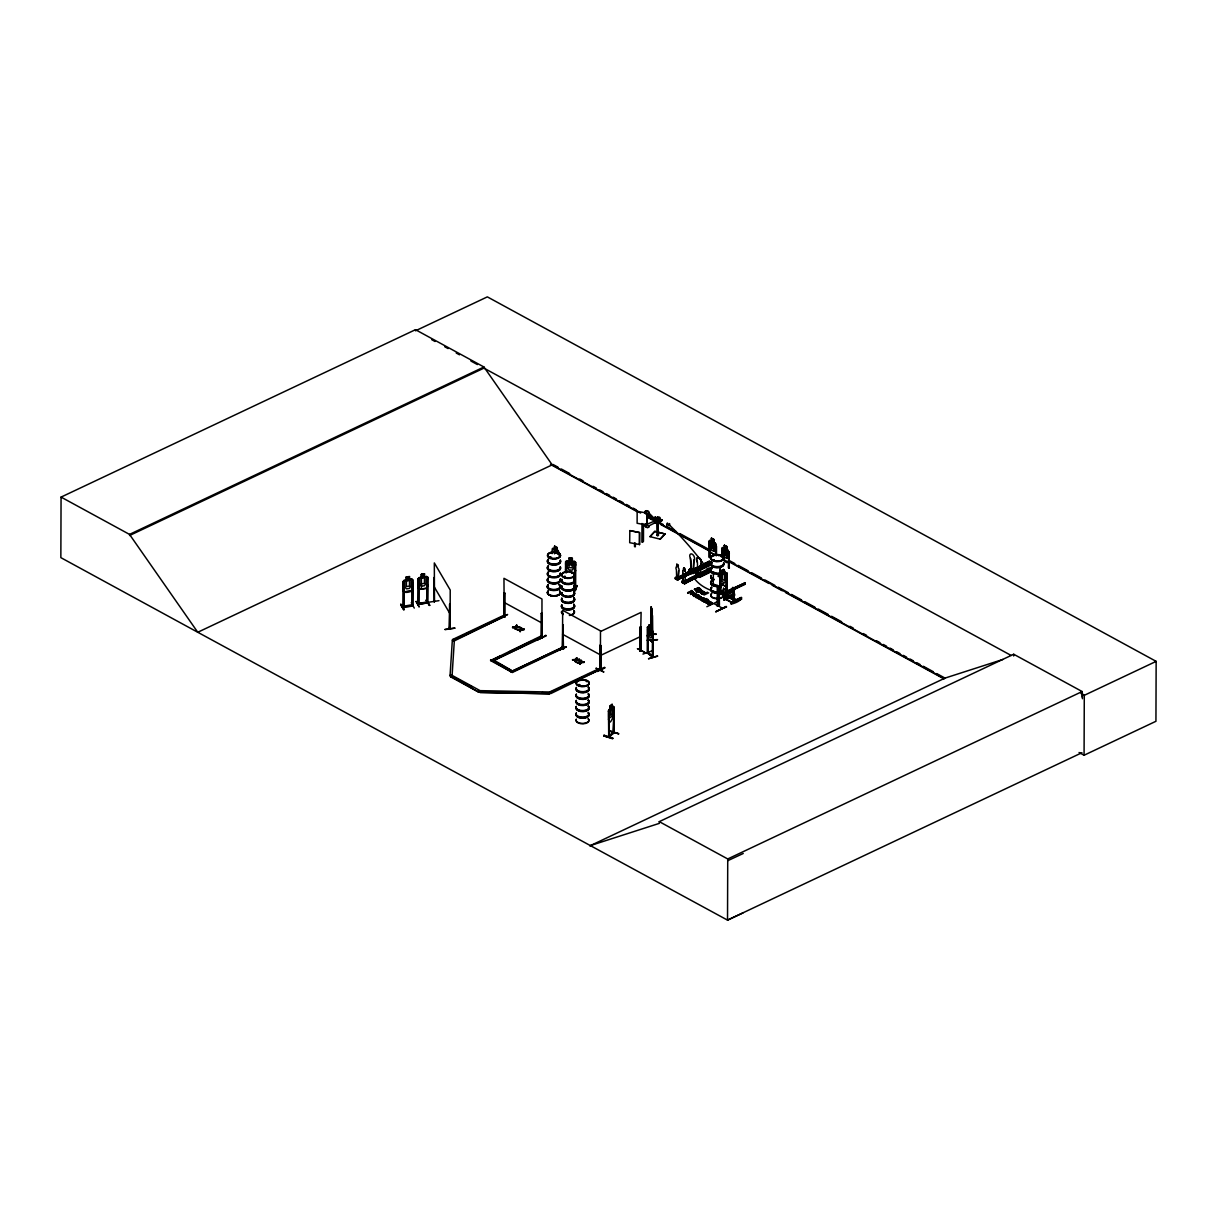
<?xml version="1.0" encoding="UTF-8"?>
<svg xmlns="http://www.w3.org/2000/svg" width="1217" height="1217" viewBox="0 0 1217 1217"><rect width="100%" height="100%" fill="white"/><g stroke="black" fill="none" stroke-linecap="round" stroke-linejoin="round"><path stroke-width="1.5" d="M640.598 513.042L552.199 464.864L483.94 367.002L415.484 329.685L61.063 497.099L60.85 557.645L197.869 632.323M743.024 912.902L727.523 920.128L197.762 632.262L129.519 534.4L61.063 497.099M400.652 604.651C410.631 620.579 394.232 593.409 404.135 609.185M403.861 606.416C398.917 606.538 411.376 607.359 412.654 605.549M412.882 580.007L411.696 579.079L412.882 580.007L412.639 605.747L402.888 607.237L402.842 606.112M403.116 589.363L403.116 581.452L406.326 579.946L406.326 576.995L406.326 579.946L404.789 581.254L404.774 586.761L406.402 588.876L409.46 588.419L411.103 585.818L411.133 580.311L409.49 579.566L409.612 576.508L406.295 576.934M403.694 607.131L403.74 582.913L403.831 607.1M411.285 602.628L414.282 608.089M412.761 604.849L411.635 605.899L412.517 604.651M411.863 605.883L411.726 581.726L412.73 581.772L412.746 605.731M415.484 329.685L415.484 330.811L487.348 296.872L1156.15 661.363L1155.937 721.285L1084.073 755.24L1079.068 752.502M416.108 601.472L419.226 606.994L416.184 601.426M418.678 603.556L417.644 604.377L427.623 602.856M421.386 589.15L421.401 574.333L424.566 573.77L424.49 576.888L426.117 577.619L426.102 583.126L424.459 585.727L421.386 586.183L419.759 584.069L419.774 578.562L421.417 577.345L417.994 578.744L417.75 604.545L417.979 603.662L426.528 602.4M418.1 578.76L418.009 586.716L419.013 589.5M418.739 580.25L418.694 604.469L418.846 580.418L417.842 580.387L418.846 580.418M421.31 577.254L421.325 574.318M427.73 602.156L426.848 602.324C427.015 604.803 425.676 601 427.623 601.974M426.711 579.033L427.715 579.079L426.711 579.033L426.848 603.191M427.608 578.896L427.563 603.115L427.836 577.269L424.596 576.767M428.993 602.187L438.972 600.666M429.205 605.473L426.163 599.905L429.738 605.336M434.119 601.959L433.921 577.527M444.95 629.387L455.097 628.094L445.118 629.645M449.545 604.18L449.362 628.155L450.153 628.581L450.214 590.017L434.317 562.923L434.499 601.959M449.894 604.119L449.438 628.215M471.846 686.905L450.031 675.329L452.055 675.359L480.091 690.648L549.597 692.001L600.377 668.011L601.761 668.757L550.982 693.492L542.082 692.595M450.579 676.819L452.055 675.359L450.579 676.819L478.616 692.093L513.909 692.047M505.146 616.106L454.367 640.096L452.344 640.051L454.367 640.842L505.146 616.106L503.762 615.346L452.983 639.336L454.367 640.842L452.983 639.336M478.616 692.093L450.579 676.059M480.015 692.427L549.536 693.766L480.015 692.427L480.091 690.648L478.616 691.347M563.41 648.129L512.372 672.453L490.603 660.588L541.382 635.852L542.767 637.358L493.676 660.542M491.987 661.348L542.767 636.613M504.173 592.74L504.538 617.232L504.812 593.09L503.899 592.877L504.812 593.09M504.553 616.35L503.732 615.954L504.447 617.232L504.553 593.211M507.611 614.448L500.05 618.403M512.372 672.453L490.603 659.842M512.463 671.008L493.463 659.888M515.78 626.709L515.643 627.546L512.57 627.516L515.78 626.709L516.632 625.127L516.51 627.181L519.553 626.725L516.51 627.181M513.102 627.805L512.57 627.014M519.553 626.725L516.388 627.014L514.958 628.809L516.632 625.127M515.536 629.128L516.388 627.014M517.195 629.524L520.268 630.071L517.195 629.524L520.404 629.235L521.256 627.653L521.135 629.691L524.177 629.25L521.135 629.691M524.177 629.25L521.013 629.539L520.161 631.653L520.268 629.569M520.161 631.653L521.013 629.539M517.195 630.026L520.404 629.235M520.404 629.737L521.256 627.653M542.097 637.404L541.093 637.191L542.097 637.434L541.535 613.109L541.185 637.282L541.915 637.602L541.976 599.023L503.96 578.303L504.234 616.715M541.535 613.109L541.565 637.1M541.808 637.602L541.109 636.293L541.915 636.719M545.825 635.228C537.397 641.146 529.623 642.576 546.22 635.913M601.761 668.757L549.597 692.747L558.055 688.746M552.229 548.776L552.199 553.613L552.974 548.122L558.39 551.179M554.572 548.989L554.587 546.053L556.914 547.315L557.918 551.986M554.541 553.826L554.556 550.16L556.747 551.347M554.587 546.053L554.556 549.171L553.385 549.521M556.762 547.422L556.914 550.267M558.801 650.045L566.301 646.805M559.227 555.758L558.42 551.088M561.767 647.718L510.988 671.708L561.767 647.718L563.03 648.311M600.681 631.014L562.665 610.295L562.452 648.859L562.878 624.732L563.517 649.102L562.71 647.794M563.015 649.178L563.258 625.219M565.494 572.659L565.601 561.645L566.681 560.687L574.53 561.372L575.717 562.528L575.626 588.283L575.671 587.187L574.485 587.552M565.707 561.691L566.681 572.477L565.57 569.541M566.361 646.912L558.74 650.426L565.966 646.699M566.422 572.735L566.513 563.334L565.586 563.258M572.355 561.189L572.355 558.238L568.963 557.995L569.069 561.052L567.381 561.889L567.365 567.381L569.039 569.891L572.188 570.18L573.876 567.959L573.907 562.467L572.218 561.326L572.249 558.314L569.084 558.101M572.553 659.705L575.641 660.253L572.553 659.705L575.763 659.401L576.615 657.819L576.508 659.873L579.551 659.416L576.508 659.873M575.382 590.793L577.025 585.56L574.896 590.351M579.551 659.416L576.386 659.72L575.519 661.82L575.641 659.751M575.519 661.82L576.386 659.72M572.553 660.207L575.763 659.401M576.493 585.575L574.82 590.793L577.071 585.62M575.763 659.903L576.615 657.819M580.387 661.926L580.266 662.763L577.177 662.717L580.387 661.926L581.239 660.344L581.133 662.398L584.175 661.942L581.133 662.398M577.725 663.022L577.177 662.231M584.175 661.942L581.011 662.231L580.144 664.345L580.266 662.261L577.725 662.52M580.144 664.345L581.011 662.231M577.177 662.717L580.387 662.428L581.239 660.344M599.89 669.274L600.24 645.101L601.122 645.771L601.122 669.746L600.179 645.968L601.122 645.771M600.24 645.101L600.148 669.867M600.407 670.065L600.483 631.532L641.116 612.349L640.279 651.247L640.446 650.334M601.122 669.746L600.59 654.457M596.178 668.224L603.678 671.875M604.058 735.235L612.881 738.05M604.088 735.174L603.784 735.92L612.851 738.445M596.954 671.343L604.59 667.281M613.961 732.604L608.317 737L609.23 735.859M608.333 711.26C609.717 704.826 605.929 735.768 613.931 714.82M608.5 711.276L608.713 737.152L609.321 710.515L610.189 705.799L612.136 704.369L612.06 707.473L613.353 706.453M608.819 737.076L608.789 713.132M608.759 736.62L608.987 712.63M609.717 731.219L618.814 733.851L610.006 730.93M610.28 705.83L610.341 708.842L609.108 709.8L613.277 706.301L613.9 707.001L613.642 733.197L613.809 732.254M612.029 704.339L612.866 713.192L611.923 716.281L610.204 717.65L609.291 716.022M613.961 706.925L613.338 733.106L613.976 708.69L614.22 732.771M618.51 733.592L609.763 731.098M639.503 544.531L629.691 542.706L629.813 530.612L639.549 532.544L639.503 544.531L639.549 532.544L629.813 530.612M634.544 546.676L634.559 542.934M635.35 546.829L635.365 543.086M646.927 525.09L637.115 523.264L637.16 511.277L646.972 513.102L646.851 525.196L646.972 513.102M637.769 648.646L644.523 652.206M640.416 651.186L640.127 627.105L641.055 626.907L640.127 627.105M640.218 651.247L640.37 627.242M640.811 626.77L641.055 650.897M641.907 542.219L641.983 523.493M642.728 542.371L642.789 523.645M642.956 654.077L651.795 650.958M643.458 541.413L643.519 524.573M651.065 629.098L652.875 631.623L652.784 657.393L647.231 652.905L647.87 653.377L647.703 628.87L648.205 653.255M648.174 653.286L648.174 638.484M648.524 658.732L657.439 655.948M650 536.667L654.852 531.373L665.06 533.989L660.207 539.161L650 536.667L654.852 531.373M650.776 629.204L650.989 608.5L652.008 612.592M650.897 629.676L651.201 609.839M651.734 611.406L651.186 606.735L651.293 609.671M651.247 629.661L651.323 611.223M651.414 610.006L651.308 606.72M651.749 608.454L651.582 620.29L650.958 615.467M652.084 634.346L652.023 612.516M652.784 657.393L652.388 615.406L652.449 634.331M652.236 656.997L652.601 640.248M652.479 655.917L653.088 657.286L653.118 633.281L652.312 632.962L653.118 633.281M654.868 520.009L654.883 516.951L656.587 519.765M655.522 520.176L655.537 517.119L655.674 518.868M652.647 634.559L656.1 633.844L652.571 634.24M658.062 520.511L658.367 535.48L657.393 535.647L657.089 522.489M657.393 535.647L657.439 521.165L658.412 520.998M659.675 519.537L659.69 517.423L657.591 516.906L657.576 519.035L655.674 518.244M657.439 639.594L647.094 640.248L657.499 639.792M658.367 535.48L658.062 522.321M654.868 523.067L662.078 520.42L654.868 523.067L657.88 521.454L658.564 518.609L655.78 518.822L657.88 519.34M658.564 520.724L658.564 518.609M657.88 521.454L659.918 519.279L662.078 519.796L655.522 523.234L658.99 520.268L659.69 517.423M1082.141 697.113L1082.156 691.545L1013.7 654.244L659.279 821.642L659.264 823.392L590.595 845.511M660.207 539.161L665.06 533.867M677.321 576.98C676.85 578.714 679.025 578.866 675.329 577.497L675.496 578.866L689.218 572.37M676.165 578.775L676.287 576.964L679.116 578.105L679.116 579.14L676.698 577.862M677.458 577.314L676.667 577.74L676.409 569.739A2.312 1.384 64.2 0 1 676.652 566.833L676.774 564.232L678.234 565.251M676.88 564.171L676.652 566.833M679.116 578.105L677.534 579.505L675.329 577.497M683.482 580.524L682.113 581.194L682.752 582.821L696.367 576.234L682.265 582.578M682.113 581.194L684.319 583.202L685.703 581.696L685.886 582.837M682.935 582.471L682.95 580.722C685.43 581.361 683.102 581.102 684.091 580.692M683.056 582.411L683.072 580.661M683.437 568.369L683.437 570.53L684.137 567.67M683.969 580.737L683.68 582.852L683.984 580.707L683.3 581.498M684.319 582.365L684.699 583.841L684.045 583.369L698.117 576.736L684.639 583.825M683.482 581.467L685.004 582.228L685.46 574.652A2.312 1.384 64.2 0 0 685.141 571.321L684.243 567.791M685.703 582.532L685.703 581.696M689.674 592.527L687.666 592.968L691.697 590.564L693.142 592.268L689.674 592.527L692.579 593.044L693.371 592.238L692.154 591.279M688.168 593.242L687.681 592.466M675.633 578.973L688.928 571.747L691.499 573.587L690.876 572.994L677.063 579.703L691.332 573.04M688.989 569.693L691.347 568.856L688.989 569.693L689.4 571.884L708.416 562.802M689.263 569.845L689.263 571.092L692.306 572.72L692.321 571.473L694.39 570.469L694.664 572.188C687.255 569.13 692.777 568.811 690.45 558.375A3.484 2.069 64.2 0 1 690.465 554.131A3.484 2.069 64.2 0 1 693.857 555.941A3.484 2.069 64.2 0 1 693.842 560.185L693.31 571.473L693.842 560.185M689.415 578.699L690.8 577.816L693.203 579.109M690.13 592.314L692.671 591.842L691.697 591.066L687.666 592.968M690.237 571.61L690.252 568.993L694.375 571.716L694.39 570.469M694.435 594.139C687.377 594.368 694.42 593.835 693.507 592.573M691.286 569.221C690.511 575.382 692.96 567.274 691.454 569.145M691.743 591.553L691.697 590.564M691.819 579.764L689.415 578.486M692.032 577.223L694.435 578.714L692.032 577.223L693.401 576.569L695.805 578.06L693.401 576.569M692.321 571.473L692.823 573.694L711.595 564.642M693.112 593.744L694.983 593.896L693.979 593.333M694.329 576.113L696.732 577.603L694.329 576.113L695.713 575.443L698.117 576.736M695.074 588.785C697.25 592.466 696.428 588.693 697.98 588.146A1.749 0.898 0.2 0 1 698.969 588.252L700.414 589.211L697.721 588.1L697.615 590.671L694.405 589.591L695.074 588.785L697.265 589.819L696.656 588.313L697.98 587.644A1.749 0.898 0.2 0 1 698.969 587.75C701.418 589.058 703.456 592.922 698.588 592.162C695.379 591.401 705.571 591.568 700.383 589.849M696.337 576.25L695.713 575.443M700.247 575.093L700.779 563.806A3.484 2.069 64.2 0 0 700.794 559.561A3.484 2.069 64.2 0 0 697.402 557.751A3.484 2.069 64.2 0 0 697.387 561.995L697.843 573.8L697.843 572.401L695.774 573.39L696.215 575.611L711.808 568.141M697.828 591.553C692.564 593.531 701.813 587.446 700.383 590.351M695.774 573.39L696.048 574.789L699.09 576.417L699.09 575.169L701.175 574.165L701.448 575.884L697.737 572.979M696.58 597.79C693.386 597.608 700.931 593.455 699.151 596.573M697.204 572.598L697.204 575.23L697.022 572.69L698.954 573.268M697.478 595.174L699.562 595.874M697.904 594.976L698.269 596.102L696.322 597.091L697.037 597.577M698.239 591.356L701.266 590.701L699.958 590.047L698.421 591.599L701.251 591.203L699.958 590.549M699.836 598.84C694.375 597.228 706.088 597.486 698.954 596.421C695.713 598.673 700.627 599.89 698.649 596.969M699.151 596.087L699.03 597.288L700.52 598.095M698.223 595.143L699.562 595.493M699.273 599.099L699.836 598.338M699.09 575.169L699.638 577.39L711.565 571.625M699.334 596.862C701.89 595.752 701.585 599.89 700.536 597.593L699.03 596.786L700.536 597.593M701.175 574.165L701.159 575.413L698.01 573.755M702.118 594.048L701.646 593.288L702.118 594.048L704.673 592.664L702.559 591.31L704.613 591.873L701.646 593.288M701.753 600.468L702.331 599.707L700.247 599.798A1.597 0.806 0.2 0 1 700.186 599.236L702.468 598.308L704.445 599.205M711.793 562.695L709.389 561.417L699.942 565.966L703.548 567.883L699.942 565.662L702.011 564.658L705.617 566.574A496.734 414.084 -55.5 0 0 669.441 524.983M702.376 593.44L703.228 592.542L702.376 593.44L700.307 592.375L703.958 592.131L702.528 591.295M702.787 594.413L707.473 592.192M703.426 601.533C702.939 602.019 711.002 598.962 706.773 599.814C693.568 603.875 713.253 597.349 704.324 598.901M701.646 593.79L700.566 592.512L703.624 592.344M703.837 598.962C707.381 598.308 697.295 598.095 702.315 600.194M703.867 563.775L707.457 565.996L703.867 563.775L705.936 562.771L709.541 565.007L705.936 562.771M703.974 595.052L708.659 592.831M704.232 601.989L703.167 600.818L706.423 599.616M705.115 599.829L704.749 598.703M705.069 598.87L706.408 599.22M706.727 569.343L710.332 571.579L706.727 569.343L708.796 568.354L711.2 569.632M706.849 606.72L717.406 601.639M707.32 562.102L710.926 564.338L707.32 562.102L709.389 561.098L711.793 562.376A6.602 3.347 0.2 0 0 716.189 567.381A6.602 3.347 0.2 0 0 723.689 563.334M707.746 603.906L710.758 601.989L712.356 603.434L709.481 604.864L711.793 603.008L707.746 603.906L711.245 602.248M707.792 600.346L707.777 599.312M708.796 568.354L711.2 569.936M709.176 557.432L709.131 540.957L710.043 540.333C713.618 544.318 710.485 532.848 711.549 541.337L710.454 541.641L710.439 547.148L711.595 550.145L713.786 551.331L714.957 549.612L714.972 544.105L713.816 542.493L713.907 539.481L711.473 538.249L713.907 539.481M709.283 541.002L710.028 552.153L715.413 555.074M709.435 557.295L709.481 542.554M709.815 557.782L709.876 543.025M710.089 557.645L710.12 546.585M713.192 583.993L713.39 571.929L720.525 575.808L720.479 587.796L713.192 583.993L720.479 587.796M713.725 542.523L713.74 539.572M714.075 603.678L722.381 608.135M716.113 552.701L715.383 555.241L715.87 545.977M715.824 555.195L715.839 551.514M726.503 607.1C724.328 607.283 703.411 617.977 726.138 606.431M716.22 555.682L715.398 543.345L716.144 544.805M716.478 555.545L716.509 546.327L715.596 546.114M717.209 605.853L717.285 585.255M717.878 585.575L717.802 606.233L719.384 605.488L719.353 586.761M718.745 586.427L719.277 605.473L717.102 605.853L717.102 604.362L719.384 603.982L718.699 603.602M718.791 576.691L718.791 575.078M719.49 577.025L719.49 575.458L717.908 576.219M726.245 572.69L727.249 572.918L727.234 596.923L719.688 593.242L719.749 591.249L720.89 593.47L720.844 591.477L719.688 591.249L719.688 593.242L726.808 597.121L726.245 572.69L726.169 596.665M720.099 593.044L720.114 591.051M720.312 587.872L720.525 575.808M722.061 557.067L722.077 547.939L724.419 548.167L724.434 545.216L724.419 548.35M722.137 555.88L722.153 548.015M722.366 569.799L722.366 572.751L719.856 572.431L720.631 583.628L726.123 586.609L726.929 584.114M722.715 557.416L722.35 549.567M724.815 592.998C721.757 593.653 726.777 591.918 724.815 595.493L723.37 595.569C750.174 578.09 720.281 604.499 723.476 592.633L745.032 582.852L745.032 584.343L723.841 594.292M724.343 600.027L734.52 595.28L734.536 593.79L724.343 598.612L724.374 600.087L723.978 598.125L731.721 602.369L724.009 598.308M723.963 595.889L723.476 592.633L723.872 594.337M724.009 599.844L724.191 598.019M724.267 595.25L724.221 592.679L724.252 595.509M724.708 595.448L724.723 592.938M724.632 570.94L725.606 581.102L724.434 582.821L722.244 581.635L721.088 578.638L721.103 573.131L722.274 572.781C720.099 567.183 726.792 570.819 724.465 573.983L726.108 574.789L720.647 571.899M726.443 594.489L727.234 594.93L726.093 594.702L726.017 596.695L726.519 585.453M726.762 584.099L726.792 576.234M729.074 568.217L729.013 551.773L726.762 549.445L726.777 546.494L724.343 545.262M728.42 567.867L728.74 552.99L729.333 568.096M659.279 821.642L727.736 858.959L727.523 920.128L1081.943 752.715M728.679 567.746L728.937 551.803M731.098 603.754L731.113 602.248L741.259 597.456L741.655 599.175C717.391 607.892 742.583 602.947 741.259 597.456L731.143 602.309M731.493 603.967L731.508 602.217M733.288 587.628L732.467 587.613L733.258 599.114L732.436 599.099L732.893 587.415L733.288 599.525L734.018 588.054L734.049 599.54M745.032 584.343L744.637 582.639M1013.685 655.993L1013.7 654.244M1082.415 698.725L1082.445 693.158M1084.073 755.24L1084.286 695.318L1080.97 693.492M719.795 587.628L720.464 593.531L720.829 584.175M719.856 578.425L720.236 569.069L720.905 573.131M720.145 583.795L720.783 593.379M720.205 574.591L720.236 569.069M720.464 593.531L719.916 569.221M656.967 522.443L657.104 520.937L659.431 521.5L659.295 523.006L656.967 522.443L659.295 523.006M678.675 570.956L678.219 578.531L678.675 570.956A2.312 1.384 64.2 0 0 678.249 567.685L678.341 565.205M450.031 676.074L452.344 640.051M452.055 676.12L454.367 640.096M549.536 693.766L549.597 692.001M651.384 608.683L651.278 607.663M651.977 624.427L650.715 616.913M667.753 523.888C667.555 520.739 665.669 526.991 667.494 524.846M651.399 608.409L651.536 609.687M690.282 570.028L691.971 569.237M697.067 573.633L698.908 572.796L697.387 573.755M683.117 581.239L683.193 573.435A2.312 1.384 64.2 0 1 683.543 570.469M613.216 718.121L613.764 714.835M603.784 735.889L612.577 738.765M685.095 582.182L683.102 581.102M697.828 573.572L698.391 572.766M698.299 572.796L698.467 573.283M652.86 639.534L652.129 641.998L647.916 638.469L647.414 635.107L647.87 638.529M645.208 513.102A2.312 1.81 43.2 0 1 646.805 510.699A2.312 1.81 43.2 0 1 649.209 513.468L655.917 520.328L649.087 513.604A2.312 1.81 43.2 0 0 646.683 510.836A2.312 1.81 43.2 0 0 645.086 513.239M728.253 562.254C729.728 554.237 730.002 568.765 722.852 559.227M690.541 578.79L691.53 578.425M690.541 578.623L692.077 578.638M701.677 565.692L703.061 566.681L703.806 565.586M708.4 569.799L709.891 569.252L710.561 570.119M710.728 569.571C708.188 572.401 708.416 566.879 710.728 569.83M676.53 577.679L677.184 577.01M575.611 564.292L574.683 564.216L574.546 587.994M719.825 580.326L720.54 583.658L726.032 586.655L726.853 584.054M549.932 556.96C551.362 556.99 549.597 558.207 550.312 556.823M558.238 554.131L557.797 554.161M558.466 553.857L557.782 553.446M563.608 576.706L565.312 576.508L564.718 577.177M564.034 577.284L565.433 577.132L564.749 576.265M571.518 573.298L572.583 573.177L571.807 573.435M579.977 685.141L578.181 684.867M578.486 684.715L578.09 685.217M579.368 685.399L579.109 684.456M586.822 681.626L586.32 681.55M713.132 559.668L714.06 560.276M720.844 556.291L721.514 556.762M434.028 601.107L434.484 600.97M450.107 627.653L449.392 627.242L450.107 628.535M574.515 561.433L575.717 562.528M574.5 573.329L575.687 570.438M426.711 588.343L427.806 585.194L426.711 588.343L418.998 589.484M691.028 570.043L690.45 558.375M403.633 609.732L400.697 604.59M658.443 517.833L659.158 518.29M514.958 628.809L515.643 627.546M516.51 626.679L517.195 625.447M519.583 631.334L520.268 630.071M521.135 629.204L521.819 627.957M574.941 661.5L575.641 660.253M576.508 659.371L577.193 658.138M579.566 664.026L580.266 662.763M581.133 661.896L581.817 660.648M504.812 616.228L503.823 615.969M563.501 649.026L562.71 648.661M639.975 650.228L640.979 650M608.424 736.072L613.642 732.573M403.74 606.218L402.66 606.157M412.624 604.895L411.863 605.016M418.024 578.805L419.074 577.588L426.711 576.462M685.065 575.382L684.547 574.546M551.316 557.705L549.476 557.538M712.766 559.911L714.333 559.698M714.181 559.85L713.542 560.368M646.775 514.821A2.312 1.81 43.2 0 0 647.855 514.913L655.111 521.18L648.098 514.837A2.312 1.81 43.2 0 1 646.912 514.685M657.591 516.906L656.906 517.636L659.005 518.138M655.02 520.906L655.811 522.473L655.02 520.906L647.824 523.888A2.312 1.81 43.2 0 0 646.759 523.477M654.989 521.317L656.039 520.191M656.876 520.861C658.914 522.823 653.788 521.895 657.089 522.139M656.876 521.591L658.047 521.713M657.104 520.937L659.431 521.5M647.398 627.318L648.022 626.618L649.315 627.774M647.261 652.89L647.338 627.227M648.22 652.388L647.672 652.449M719.932 572.507L720.692 571.747M610.341 705.89L612.06 704.521M614.281 708.781L613.474 709.085M608.972 735.935L613.338 732.482M608.713 737.106L614.296 732.74M675.587 578.927L687.894 573.374M688.776 572.142L691.53 573.572L677.23 579.672M677.702 579.916L677.55 578.668M689.385 571.853L708.674 563.106M691.697 573.085L710.606 563.775M709.192 561.691L702.392 564.977M697.934 577.071L695.713 575.656L681.9 582.365L684.319 583.643M695.789 575.154L699.364 577.041M696.185 575.58L712.051 568.445M697.478 576.828L683.848 583.399L698.132 576.934M601 668.924L600.27 668.224M640.036 651.049L640.811 650.699M574.546 587.126L575.489 588.283M701.798 565.814L703.624 565.707M691.971 578.836L691.089 579.003M714.151 560.307L712.812 560.063M578.227 684.836L579.109 684.532M711.915 604.195L712.477 603.404L710.895 602.902M711.2 604.043L711.717 603.419L710.469 603.1M696.839 596.284L697.037 597.075M703.685 600.011L703.882 600.818M697.387 561.995L697.235 562.071A3.484 2.069 64.2 0 1 697.25 557.827A3.484 2.069 64.2 0 1 700.642 559.637A3.484 2.069 64.2 0 1 700.627 563.882L700.779 563.806M685.141 571.321L684.806 568.385M683.193 573.435L683.406 581.087M697.478 567.168L688.928 571.427L697.508 567.35M710.089 561.782L675.131 578.668L677.915 580.144M689.902 572.157L708.583 563.091M692.595 571.625L694.664 570.621M677.413 579.9L691.347 573.237M691.606 573.009L712.112 563.228M691.88 572.811L697.189 570.819M700.596 569.176L710.804 564.247M697.721 570.91L692.077 573.283L697.691 570.712M700.657 569.221L711.306 564.14M700.901 569.343L711.337 564.338M696.048 573.542L698.117 572.538M682.296 581.285L683.68 580.615M695.47 575.169L711.063 567.578M696.018 575.474L711.762 567.943M682.113 582.365L695.865 576.006M684.517 582.471L685.901 581.802M699.379 575.322L701.448 574.318M710.576 570.758L698.391 576.706L710.606 570.956M710.865 571.26L698.695 576.706M699.09 577.086L711.276 571.123M500.05 618.069L507.261 614.707M542.189 613.459L541.276 613.246M541.23 636.4L541.808 636.719M729.379 553.339L728.466 553.127M596.132 668.3L603.738 671.967M600.863 668.696L600.407 669.198M598.186 670.75L604.59 667.677M597.349 671.495L604.925 667.905M644.904 652.464L637.389 648.691M129.519 534.4L483.94 367.002M129.519 535.526L483.94 368.127L1011.19 655.476M197.762 632.262L553.02 464.468L558.025 467.191M454.671 639.29L463.129 635.289M466.522 633.692L502.073 616.897M709.952 540.378L715.444 543.375M713.816 542.478L715.49 543.299M709.1 548.882L709.891 552.259L715.474 555.211M722.913 547.346L728.359 550.312M724.343 548.213L723.324 548.654L723.309 554.161L724.465 557.158L726.655 558.344L727.827 556.625L727.842 551.118L726.686 549.506M490.603 660.588L500.75 655.796M509.223 651.795L531.221 641.405M534.613 639.807L541.382 636.597L542.767 637.358M726.762 549.445L726.777 546.494L724.434 545.399M512.372 671.708L563.167 647.718L561.767 646.972M690.495 594.505L693.979 592.831M696.094 591.888L700.688 589.697M697.889 595.463L694.664 596.436A1.628 0.821 0.2 0 1 693.629 596.269L692.929 594.748L694.983 593.896M703.624 592.846L702.559 591.812M720.905 591.477L719.688 591.249M720.479 593.166L726.017 596.193M703.761 601.73L707.777 599.798M745.032 582.852L723.476 593.135M728.359 591.827L744.667 584.114M728.542 592.725L733.653 590.382M600.407 655.507L641.024 636.308M723.978 599.859L734.505 595.235L734.17 593.622L723.978 598.368L731.539 602.415L741.655 597.669M715.946 611.679L726.503 606.598M561.448 687.149L583.445 676.758M586.837 675.146L598.688 669.563M589.773 845.906L945.016 678.097L1002.854 659.477M727.736 858.959L1082.156 691.545M1084.286 695.318L1156.15 661.363M727.72 860.708L743.237 853.482M655.933 522.336L649.041 525.805A2.312 1.81 43.2 0 1 646.364 527.28A2.312 1.81 43.2 0 1 645.345 523.858M691.484 569.237L690.435 568.902L690.419 571.534L691.515 572.112M710.363 569.982L708.72 569.967M691.773 568.993L691.286 569.86M652.784 631.653L652.145 630.087M652.54 655.963L648.189 652.662M648.6 658.732L657.667 656.176M698.954 596.923L697.478 597.745L699.273 598.612M657.058 535.161L658.017 534.978M574.576 587.978L575.55 588.07M658.99 520.268L662.078 519.796M421.432 574.394L424.49 573.937M409.597 579.459L411.726 579.14L404.059 580.22M421.417 578.318L424.474 577.862L424.459 583.369L421.401 583.825M403.846 583.095L402.949 583.232M426.604 588.207L419.059 589.332L418.116 586.67M404.059 592.01C422.603 587.066 402.021 596.999 403.01 589.393M402.979 606.34L411.544 604.834M513.102 627.303L515.643 627.059L512.57 627.516M516.388 627.516L519.553 627.227M521.013 630.041L524.177 629.752M576.386 660.207L579.535 659.918M581.011 662.733L584.16 662.444M418.526 603.313L426.528 602.141M427.486 602.856L417.979 604.545M652.571 634.27L656.085 634.346M402.903 607.207L403.04 581.483M647.566 652.784L653.057 656.343M659.401 520.48L662.078 520.42L658.869 519.644M575.55 587.431L574.515 587.339M688.746 571.549L692.123 573.329M647.627 652.829L653.057 657.226M693.538 593.546L695.196 593.835A1.643 0.837 0.2 0 1 696.23 594.002L696.763 594.292A1.628 0.821 0.2 0 1 697.022 594.839C695.668 597.76 690.435 594.657 695.181 594.337A1.643 0.837 0.2 0 1 696.23 594.505L696.763 594.794A1.628 0.821 0.2 0 1 697.022 595.326L695.637 596.497L696.58 597.288M702.3 599.692L700.84 599.19L703.867 599.464M702.452 566.437L703.913 565.722M701.966 593.135L701.007 592.983L703.228 593.044M579.094 684.806L580.083 685.125M565.57 563.106L575.702 563.988M565.57 564.49L575.687 565.373M702.392 592.938L701.007 592.42L703.228 592.542M701.753 599.966L700.247 599.296A1.597 0.806 0.2 0 1 700.186 598.734C708.446 595.813 700.977 600.574 703.426 601.031M426.254 600.316L429.753 605.397M550.905 556.914L549.856 557.508M654.852 531.494L665.06 533.989M702.179 566.62L701.981 565.433L703.791 565.829M702.011 564.658L705.617 566.574M685.247 573.526L687.651 575.017L685.247 573.739M684.015 574.12L686.418 575.611L684.015 574.333M554.891 552.701L556.306 553.446M431.776 339.695L435.047 341.475M444.813 346.799L448.084 348.579M456.223 353.021L459.494 354.801M470.903 361.023L477.414 364.568M561.372 469.017L569.708 473.55M579.718 479.011L583.049 480.837M593.059 486.283L596.391 488.108M599.738 489.919L603.069 491.744M606.401 493.554L609.732 495.38M613.079 497.19L616.41 499.016M619.742 500.826L623.089 502.651M626.42 504.462L629.752 506.287M633.099 508.098L636.43 509.923M659.781 522.641L663.113 524.466M666.46 526.276L676.469 531.738M679.801 533.563L708.157 549.004M729.835 560.824L734.84 563.562M738.187 565.373L748.196 570.834M751.528 572.644L761.538 578.105M764.869 579.916L774.879 585.377M778.211 587.187L788.22 592.649M791.567 594.459L801.562 599.92M804.909 601.746L814.918 607.192M818.25 609.017L828.26 614.463M831.591 616.289L841.601 621.735M849.938 626.283L853.284 628.109M863.294 633.555L866.626 635.38M876.636 640.827L879.967 642.652M883.299 644.462L886.645 646.288M889.977 648.098L893.308 649.924M896.655 651.734L899.987 653.559M903.318 655.37L906.65 657.195M909.997 659.005L913.328 660.831M916.66 662.641L920.006 664.467M923.338 666.277L933.348 671.738M936.679 673.564L945.016 678.097M647.277 516.677L653.94 520.313M658.945 523.036L710.652 551.225M715.657 553.948L719.004 555.773M729.013 561.22L944.194 678.493M550.434 464.407L637.145 511.657M647.155 517.119L652.16 519.842M660.496 524.39L708.857 550.738M728.877 561.645L768.901 583.46M772.232 585.286L782.242 590.732M785.573 592.557L943.996 678.888M722.898 559.166L728.283 562.087M726.032 594.702L726.823 595.128M707.244 599.555L708.309 600.103M698.649 597.471L700.596 598.536M503.868 602.278L541.884 622.998M562.573 634.27L600.59 654.989M503.762 616.106L505.146 616.852M600.377 668.757L601.761 669.517M498.209 663.235L510.881 670.141M723.294 583.202L723.385 583.278A6.511 3.301 0.2 0 1 720.266 585.134M426.635 576.508L427.867 577.33M649.224 624.853C653.742 628.657 646.714 621.233 649.224 627.805L648.311 628.048L648.296 633.555L649.193 636.643L650.882 638.027L651.795 636.4L650.912 629.174M650.623 626.481L649.528 625.584L650.608 627.455M647.946 626.77L652.114 630.163M648.007 638.438L652.175 641.831M698.284 577.269L697.478 576.843M697.858 573.085L698.117 575.9L698.284 573.344M694.405 589.104C697.934 592.953 697.265 586.503 699.745 589.5M434.241 586.883L450.138 613.992M651.201 610.736L651.582 617.932L651.171 616.319M651.977 624.291L650.821 616.913M608.47 719.141L609.063 721.498M655.537 517.119L655.704 519.674M715.992 592.025A171.141 68.046 -27.9 0 1 694.435 578.516M655.431 522.443A2.023 1.582 43.2 0 1 655.278 519.461A2.023 1.582 43.2 0 1 658.138 521.272A2.023 1.582 43.2 0 1 655.872 522.732M645.892 514.076A2.312 1.81 43.2 0 1 645.497 513.62M649.178 525.683A2.312 1.81 43.2 0 1 646.759 527.265A2.312 1.81 43.2 0 1 645.177 524.101M646.881 523.34A2.312 1.81 43.2 0 1 647.946 523.766M573.861 578.607A6.511 3.301 0.2 0 1 568.75 583.445A6.511 3.301 0.2 0 1 561.889 579.17M573.831 586.335A6.511 3.301 0.2 0 1 568.719 591.158A6.511 3.301 0.2 0 1 561.858 586.898M573.907 585.925A6.602 3.347 0.2 0 1 568.735 590.823A6.602 3.347 0.2 0 1 561.782 586.503M573.907 585.59A6.602 3.347 0.2 0 1 568.735 590.488A6.602 3.347 0.2 0 1 561.782 586.168M573.815 585.225A6.496 3.301 0.2 0 1 568.719 590.047A6.496 3.301 0.2 0 1 561.874 585.788M573.937 579.322A6.602 3.347 0.2 0 1 568.75 584.206A6.602 3.347 0.2 0 1 561.798 579.885M573.937 578.973A6.602 3.347 0.2 0 1 568.75 583.871A6.602 3.347 0.2 0 1 561.798 579.551M573.831 579.718A6.496 3.301 0.2 0 1 568.75 584.54A6.496 3.301 0.2 0 1 561.889 580.281M573.785 591.492A6.481 3.286 0.2 0 1 569.541 596.239A6.481 3.286 0.2 0 1 561.585 592.907M573.785 592.496A6.481 3.286 0.2 0 1 568.704 597.304A6.481 3.286 0.2 0 1 561.858 593.059M573.77 598.581A6.496 3.301 0.2 0 1 568.674 603.389A6.496 3.301 0.2 0 1 561.828 599.144M573.785 597.471A6.511 3.301 0.2 0 1 568.689 602.293A6.511 3.301 0.2 0 1 561.828 598.034M573.755 605.184A6.511 3.301 0.2 0 1 568.658 610.021A6.511 3.301 0.2 0 1 561.798 605.747M573.846 604.788A6.602 3.347 0.2 0 1 568.658 609.671A6.602 3.347 0.2 0 1 561.706 605.351M573.846 604.438A6.602 3.347 0.2 0 1 568.674 609.337A6.602 3.347 0.2 0 1 561.706 605.016M573.861 598.171A6.602 3.347 0.2 0 1 568.689 603.069A6.602 3.347 0.2 0 1 561.737 598.734M573.861 597.821A6.602 3.347 0.2 0 1 568.689 602.719A6.602 3.347 0.2 0 1 561.737 598.399M573.755 604.088A6.496 3.301 0.2 0 1 568.658 608.896A6.496 3.301 0.2 0 1 561.813 604.651M573.724 610.736A6.481 3.286 0.2 0 1 569.465 615.483M563.273 614.509A6.481 3.286 0.2 0 1 561.798 611.299M573.724 610.341A6.481 3.286 0.2 0 1 569.465 615.087M563.273 614.113A6.481 3.286 0.2 0 1 561.524 611.755M560.398 567.32A6.602 3.347 0.2 0 1 552.898 571.366A6.602 3.347 0.2 0 1 548.365 566.285M560.307 567.715A6.511 3.301 0.2 0 1 552.914 571.701A6.511 3.301 0.2 0 1 548.441 566.696M560.428 573.755A6.481 3.286 0.2 0 1 552.077 576.767A6.481 3.286 0.2 0 1 548.456 571.868M560.307 573.04A6.526 3.301 0.2 0 1 552.883 577.041A6.526 3.301 0.2 0 1 548.426 572.005M560.261 573.268A6.481 3.286 0.2 0 1 552.898 577.238A6.481 3.286 0.2 0 1 548.456 572.233M560.428 560.718A6.602 3.347 0.2 0 1 552.914 564.749A6.602 3.347 0.2 0 1 548.395 559.668M560.307 566.605A6.496 3.301 0.2 0 1 552.914 570.59A6.496 3.301 0.2 0 1 548.456 565.586M560.322 561.113A6.496 3.301 0.2 0 1 552.929 565.084A6.496 3.301 0.2 0 1 548.487 560.079M560.398 566.985A6.602 3.347 0.2 0 1 552.898 571.032A6.602 3.347 0.2 0 1 548.38 565.935M560.428 560.368A6.602 3.347 0.2 0 1 552.914 564.414A6.602 3.347 0.2 0 1 548.395 559.333M560.337 560.003A6.511 3.301 0.2 0 1 552.929 563.988A6.511 3.301 0.2 0 1 548.471 558.968M558.725 584.647A6.602 3.347 0.2 0 1 558.816 589.165A6.602 3.347 0.2 0 1 549.947 589.591A6.602 3.347 0.2 0 1 548.304 585.134M559.653 585.757A6.511 3.301 0.2 0 1 553.689 590.595A6.511 3.301 0.2 0 1 548.38 585.544M560.428 574.713A6.481 3.286 0.2 0 1 552.062 577.725A6.481 3.286 0.2 0 1 548.456 572.842M559.607 591.31A6.481 3.286 0.2 0 1 553.674 596.132A6.481 3.286 0.2 0 1 548.38 591.097A6.511 3.301 0.2 0 0 553.674 596.117A6.511 3.301 0.2 0 0 559.622 591.279M560.352 579.566A6.602 3.347 0.2 0 1 552.853 583.597A6.602 3.347 0.2 0 1 548.335 578.516M559.637 584.662A6.496 3.301 0.2 0 1 553.689 589.484A6.496 3.301 0.2 0 1 548.395 584.434M560.261 579.961A6.496 3.301 0.2 0 1 552.868 583.932A6.496 3.301 0.2 0 1 548.411 578.927M558.725 584.297A6.602 3.347 0.2 0 1 558.816 588.83A6.602 3.347 0.2 0 1 549.947 589.241A6.602 3.347 0.2 0 1 548.304 584.799M560.352 579.216A6.602 3.347 0.2 0 1 552.853 583.262A6.602 3.347 0.2 0 1 548.335 578.181M560.276 578.851A6.511 3.301 0.2 0 1 552.868 582.837A6.511 3.301 0.2 0 1 548.411 577.816M588.298 699.745A6.481 3.286 0.2 0 1 583.217 704.552A6.481 3.286 0.2 0 1 576.371 700.307M588.359 686.86A6.511 3.301 0.2 0 1 583.262 691.697A6.511 3.301 0.2 0 1 576.402 687.422M588.343 694.588A6.511 3.301 0.2 0 1 583.232 699.41A6.511 3.301 0.2 0 1 576.371 695.15M588.419 694.177A6.602 3.347 0.2 0 1 583.247 699.075A6.602 3.347 0.2 0 1 576.28 694.755M588.419 693.842A6.602 3.347 0.2 0 1 583.247 698.741A6.602 3.347 0.2 0 1 576.28 694.42M588.328 693.477A6.496 3.301 0.2 0 1 583.232 698.299A6.496 3.301 0.2 0 1 576.386 694.04M588.435 687.575A6.602 3.347 0.2 0 1 583.262 692.458A6.602 3.347 0.2 0 1 576.31 688.137M588.435 687.225A6.602 3.347 0.2 0 1 583.262 692.123A6.602 3.347 0.2 0 1 576.31 687.803M588.343 687.97A6.496 3.301 0.2 0 1 583.247 692.792A6.496 3.301 0.2 0 1 576.402 688.533M588.298 700.14A6.481 3.286 0.2 0 1 583.202 704.947A6.481 3.286 0.2 0 1 576.371 700.703M588.298 700.749A6.481 3.286 0.2 0 1 583.202 705.556A6.481 3.286 0.2 0 1 576.371 701.311M588.222 718.593A6.481 3.286 0.2 0 1 583.141 723.4A6.481 3.286 0.2 0 1 576.31 719.156M588.328 700.399A6.526 3.301 0.2 0 1 583.217 705.236A6.526 3.301 0.2 0 1 576.341 700.962M588.283 706.834A6.496 3.301 0.2 0 1 583.186 711.641A6.496 3.301 0.2 0 1 576.341 707.396M588.298 705.708A6.511 3.301 0.2 0 1 583.186 710.545A6.511 3.301 0.2 0 1 576.326 706.286M588.267 713.436A6.511 3.301 0.2 0 1 583.171 718.273A6.511 3.301 0.2 0 1 576.31 713.999M588.359 713.025A6.602 3.347 0.2 0 1 583.171 717.924A6.602 3.347 0.2 0 1 576.219 713.603M588.359 712.69A6.602 3.347 0.2 0 1 583.171 717.589A6.602 3.347 0.2 0 1 576.219 713.268M588.267 712.325A6.496 3.301 0.2 0 1 583.171 717.148A6.496 3.301 0.2 0 1 576.326 712.888M588.374 706.423A6.602 3.347 0.2 0 1 583.202 711.321A6.602 3.347 0.2 0 1 576.25 706.986M588.374 706.073A6.602 3.347 0.2 0 1 583.202 710.971A6.602 3.347 0.2 0 1 576.25 706.651M588.222 718.988A6.481 3.286 0.2 0 1 583.141 723.796A6.481 3.286 0.2 0 1 576.31 719.551M723.674 569.952A6.602 3.347 0.2 0 1 723.552 571.686M720.358 573.663A6.602 3.347 0.2 0 1 717.026 574.044M715.322 573.892A6.602 3.347 0.2 0 1 711.641 568.917M713.801 579.018A6.481 3.286 0.2 0 1 711.032 575.261M723.674 569.617A6.602 3.347 0.2 0 1 723.552 571.351M721.757 572.811A6.602 3.347 0.2 0 1 713.056 572.933A6.602 3.347 0.2 0 1 711.641 568.567M723.689 562.999A6.602 3.347 0.2 0 1 716.189 567.046A6.602 3.347 0.2 0 1 711.671 561.965M723.598 563.73A6.496 3.301 0.2 0 1 717.056 567.761A6.496 3.301 0.2 0 1 711.047 563.486M723.613 562.619A6.511 3.301 0.2 0 1 717.056 566.65A6.511 3.301 0.2 0 1 711.047 562.376M723.583 570.347A6.511 3.301 0.2 0 1 723.476 572.051M720.312 573.998A6.511 3.301 0.2 0 1 717.026 574.378M713.801 573.876A6.511 3.301 0.2 0 1 711.017 570.104M723.567 569.237A6.496 3.301 0.2 0 1 717.026 573.268A6.496 3.301 0.2 0 1 711.032 568.993M713.786 579.444A6.511 3.301 0.2 0 1 711.002 575.671M723.598 588.8A6.602 3.347 0.2 0 1 720.281 592.512M716.965 592.892A6.602 3.347 0.2 0 1 711.58 587.765M723.522 589.195A6.511 3.301 0.2 0 1 720.236 592.846M716.965 593.227A6.511 3.301 0.2 0 1 711.656 588.176M723.476 594.383A6.481 3.286 0.2 0 1 718.623 598.308M716.95 598.399A6.481 3.286 0.2 0 1 711.656 593.348M713.801 580.022A6.481 3.286 0.2 0 1 711.017 576.265M723.476 594.748A6.481 3.286 0.2 0 1 718.623 598.673M716.95 598.764A6.481 3.286 0.2 0 1 711.656 593.713M713.786 579.703A6.526 3.301 0.2 0 1 710.987 575.915M722.807 584.723A6.602 3.347 0.2 0 1 720.312 585.894M716.98 586.275A6.602 3.347 0.2 0 1 711.595 581.148M723.507 588.085A6.496 3.301 0.2 0 1 720.236 591.736M716.965 592.116A6.496 3.301 0.2 0 1 711.671 587.066M723.613 588.465A6.602 3.347 0.2 0 1 720.281 592.162M716.965 592.557A6.602 3.347 0.2 0 1 711.58 587.415M723.522 583.582A6.602 3.347 0.2 0 1 720.312 585.56M716.98 585.94A6.602 3.347 0.2 0 1 711.595 580.813M716.996 585.514A6.511 3.301 0.2 0 1 711.686 580.448M722.715 585.073A6.496 3.301 0.2 0 1 720.266 586.229M716.98 586.609A6.496 3.301 0.2 0 1 711.686 581.559M406.432 581.011L406.402 586.518L409.475 586.062L409.49 580.555L406.432 581.011M406.98 577.482L406.98 578.471L408.958 578.181L408.958 577.193L406.98 577.482M421.98 574.804L421.98 575.793L423.942 575.489L423.942 574.515L421.98 574.804M554.967 546.935L556.367 548.684L554.967 546.935M569.069 562.026L569.039 567.533L572.203 567.822L572.218 562.315L569.069 562.026M569.632 558.649L569.632 559.622L571.655 559.805L571.671 558.816L569.632 558.649M610.234 709.785L610.219 715.292L611.938 713.923L611.953 708.431L610.234 709.785M610.554 706.103L610.554 707.092L611.664 705.221L610.554 706.103M649.224 628.778L649.193 634.285L650.897 635.67L650.912 630.163L649.224 628.778M686.631 572.872L689.035 574.363L686.631 572.872M687.544 572.416L689.948 573.907L687.544 572.416M711.626 542.28L711.61 547.787L713.786 548.973L713.816 543.467L711.626 542.28M712.036 539.055L713.436 540.804L712.036 539.055M722.274 573.77L722.259 579.277L724.434 580.463L724.45 574.956L722.274 573.77M722.67 570.545L724.069 572.294L722.67 570.545M724.495 549.293L724.48 554.8L726.655 555.986L726.686 550.48L724.495 549.293M724.906 546.068L726.306 547.817L724.906 546.068M729.242 596.284L729.242 597.775L735.966 601.457L735.981 599.951L729.242 596.284M729.668 596.087L729.668 597.577L736.391 601.259L736.391 599.753L729.668 596.087M705.419 602.293L706.21 603.13A1.628 0.821 0.2 0 0 707.244 603.297L709.602 602.187A1.628 0.821 0.2 0 0 709.344 601.654C705.069 599.479 706.834 604.712 708.659 601.198A1.643 0.837 0.2 0 0 707.762 601.183L705.662 601.913L706.21 602.628A1.628 0.821 0.2 0 0 707.244 602.795L709.602 601.685A1.628 0.821 0.2 0 0 709.344 601.152L708.796 600.848A1.643 0.837 0.2 0 0 707.762 600.696L705.495 602.156M668.772 524.953C669.639 528.132 670.232 520.48 668.772 524.953M696.383 595.174L694.664 595.95A1.628 0.821 0.2 0 1 693.629 595.782L694.983 594.687L696.383 595.174M696.383 594.672L693.523 595.219L696.383 594.672M708.963 602.019L706.058 602.461L708.963 602.019M710.652 541.854L712.112 546.053C708.872 547.954 711.702 551.103 712.584 546.935L714.607 550.905L713.086 546.555L714.592 544.105L713.847 543.619L712.63 545.642L710.652 541.854M723.522 548.867L724.982 553.066C721.742 554.967 724.571 558.116 725.454 553.948L727.477 557.918L725.956 553.568L727.431 550.997L725.499 552.655L723.628 548.882M412.822 587.872L411.681 590.975L412.852 587.933M657.21 521.043L655.583 520.344L657.21 521.043M554.42 551.849L556.701 553.172L554.42 551.849M552.442 550.419L552.442 550.419M726.138 574.713L726.96 576.204L726.138 574.713M654.259 521.515A2.023 1.582 43.2 0 0 657.332 523.021A2.023 1.582 43.2 0 0 656.495 519.902A2.023 1.582 43.2 0 0 654.259 521.515M564.703 577.39A6.481 3.286 0.2 0 0 574.607 574.743A6.481 3.286 0.2 0 0 565.084 571.701A6.481 3.286 0.2 0 0 564.703 577.39M564.703 577.938A6.481 3.286 0.2 0 0 574.607 575.291A6.481 3.286 0.2 0 0 565.084 572.249A6.481 3.286 0.2 0 0 564.703 577.938M568.704 596.695A6.481 3.286 0.2 0 0 573.785 591.888A6.481 3.286 0.2 0 1 568.704 596.741A6.481 3.286 0.2 0 1 561.874 592.496A6.481 3.286 0.2 0 0 568.704 596.695M550.586 557.964A6.481 3.286 0.2 0 0 560.489 555.317A6.481 3.286 0.2 0 0 550.966 552.275A6.481 3.286 0.2 0 0 550.586 557.964M550.586 558.512A6.481 3.286 0.2 0 0 560.489 555.865A6.481 3.286 0.2 0 0 550.966 552.822A6.481 3.286 0.2 0 0 550.586 558.512M550.571 558.223A6.526 3.301 0.2 0 0 560.535 555.545A6.526 3.301 0.2 0 0 550.951 552.488A6.526 3.301 0.2 0 0 550.571 558.223M553.674 595.767A6.481 3.286 0.2 0 0 559.607 590.945A6.526 3.301 0.2 0 1 553.674 595.934A6.526 3.301 0.2 0 1 548.35 590.853A6.481 3.286 0.2 0 0 553.674 595.767M579.216 685.643A6.481 3.286 0.2 0 0 589.119 682.996A6.481 3.286 0.2 0 0 579.596 679.953A6.481 3.286 0.2 0 0 579.216 685.643M579.216 686.19A6.481 3.286 0.2 0 0 589.119 683.543A6.481 3.286 0.2 0 0 579.581 680.501A6.481 3.286 0.2 0 0 579.216 686.19M579.201 685.886A6.526 3.301 0.2 0 0 589.15 683.209A6.526 3.301 0.2 0 0 579.566 680.151A6.526 3.301 0.2 0 0 579.201 685.886M713.862 560.596A6.481 3.286 0.2 0 0 723.765 557.949A6.481 3.286 0.2 0 0 714.242 554.906A6.481 3.286 0.2 0 0 713.862 560.596M713.862 561.174A6.481 3.286 0.2 0 0 723.765 558.512A6.481 3.286 0.2 0 0 714.242 555.484A6.481 3.286 0.2 0 0 713.862 561.174M713.847 560.854A6.526 3.301 0.2 0 0 723.811 558.177A6.526 3.301 0.2 0 0 714.212 555.119A6.526 3.301 0.2 0 0 713.847 560.854"/></g></svg>
